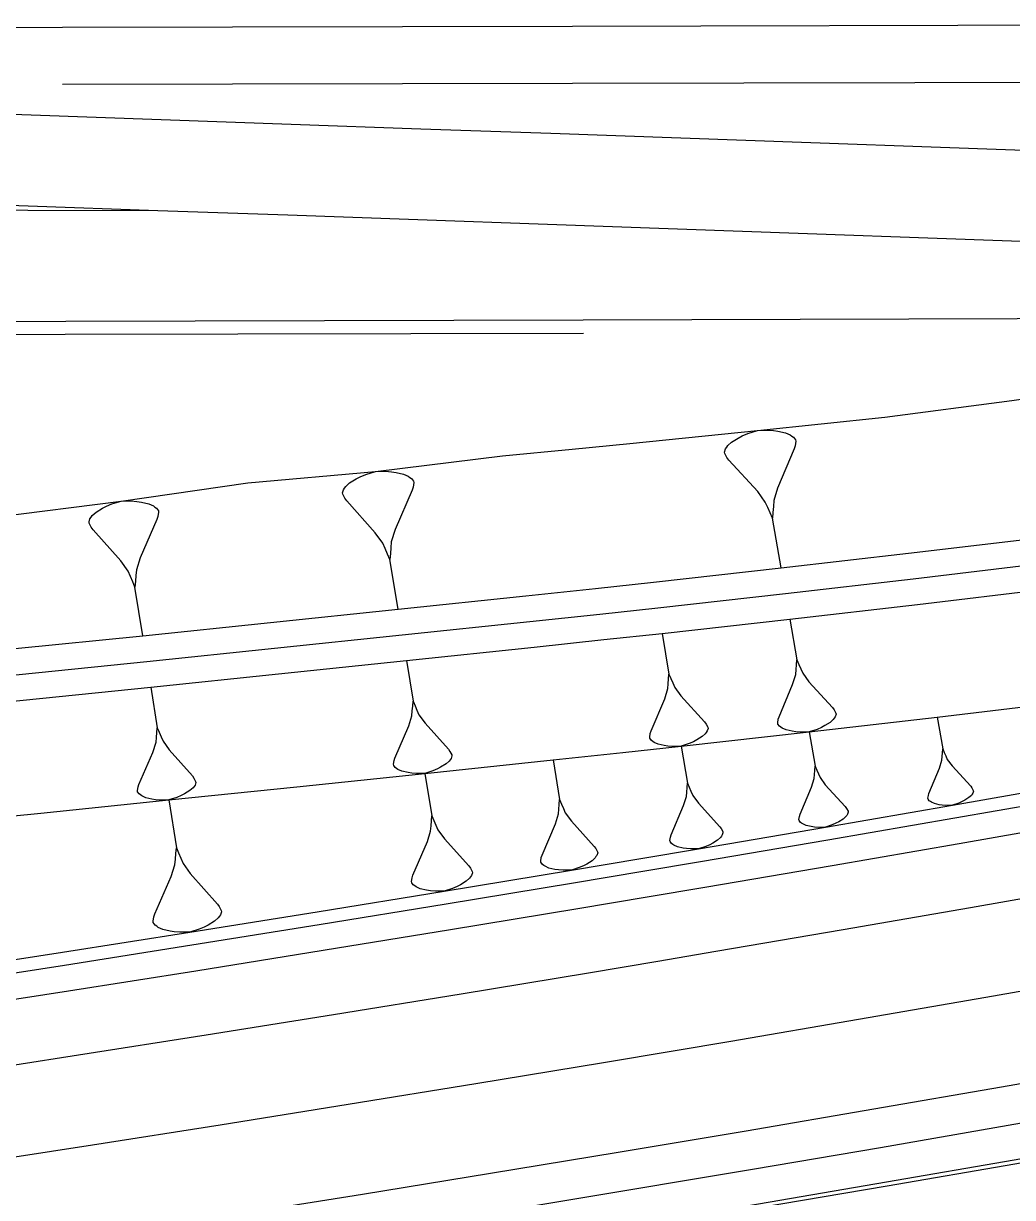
# Model space of a CAD drawing. Extents: x 389565 to 391267, y 804651 to 804848.
# Drawn here: x 390731.05 to 390769.1, y 804739.12 to 804784.28 of the extents above; entities that cross this region are included whole.
import ezdxf

# ---------------------------------------------------------------- set-up
doc = ezdxf.new("R2010")
doc.units = 0
doc.layers.get('0').update_dxf_attribs({"linetype": 'CONTINUOUS'})

msp = doc.modelspace()

# ---------------------------------------------------------------- linework, layer by layer
at = {"color": 7}
for p, q in [((390758.9135, 804768.5103), (390759.2863, 804768.6305)), ((390759.2863, 804768.6305), (390759.6777, 804768.6415)), ((390759.6777, 804768.6415), (390759.9054, 804768.6244)), ((390759.9054, 804768.6244), (390760.0786, 804768.5979)), ((390760.0786, 804768.5979), (390760.3702, 804768.5356)), ((390760.3702, 804768.5356), (390760.5527, 804768.4545)), ((390758.151, 804768.0423), (390758.296, 804768.1796)), ((390758.296, 804768.1796), (390758.5502, 804768.3356)), ((390758.5502, 804768.3356), (390758.7046, 804768.4183)), ((390758.7046, 804768.4183), (390758.9135, 804768.5103)), ((390760.5527, 804768.4545), (390760.6167, 804768.4093)), ((390760.6167, 804768.4093), (390760.6806, 804768.3641)), ((390760.6806, 804768.3641), (390760.7539, 804768.2643)), ((390760.7633, 804768.2097), (390760.7368, 804768.0366)), ((390760.7539, 804768.2643), (390760.7633, 804768.2097)), ((390758.0247, 804767.7958), (390758.0605, 804767.9144)), ((390758.0341, 804767.7412), (390758.0247, 804767.7958)), ((390758.1167, 804767.5869), (390758.0341, 804767.7412)), ((390758.0605, 804767.9144), (390758.1057, 804767.9783)), ((390758.1057, 804767.9783), (390758.151, 804768.0423)), ((390760.701, 804767.918), (390760.0618, 804766.4035)), ((390760.7368, 804768.0366), (390760.701, 804767.918)), ((390758.1901, 804767.4871), (390758.1167, 804767.5869)), ((390759.2976, 804766.2723), (390758.1901, 804767.4871)), ((390743.598, 804766.6077), (390743.8534, 804766.7618)), ((390743.8534, 804766.7618), (390744.0085, 804766.8434)), ((390744.0085, 804766.8434), (390744.2182, 804766.9339)), ((390744.2182, 804766.9339), (390744.592, 804767.0513)), ((390744.592, 804767.0513), (390744.9837, 804767.0594)), ((390744.9837, 804767.0594), (390745.2113, 804767.0405)), ((390745.2113, 804767.0405), (390745.3843, 804767.0128)), ((390745.3843, 804767.0128), (390745.6756, 804766.9482)), ((390745.6756, 804766.9482), (390745.8575, 804766.8658)), ((390745.8575, 804766.8658), (390745.9212, 804766.8201)), ((390745.9212, 804766.8201), (390745.9848, 804766.7743)), ((390745.9848, 804766.7743), (390746.0574, 804766.674)), ((390743.3237, 804766.2258), (390743.3605, 804766.3442)), ((390743.3605, 804766.3442), (390743.4062, 804766.4078)), ((390743.4062, 804766.4078), (390743.4519, 804766.4714)), ((390743.4519, 804766.4714), (390743.598, 804766.6077)), ((390746.0018, 804766.328), (390745.3511, 804764.8178)), ((390746.0386, 804766.4463), (390746.0018, 804766.328)), ((390746.0664, 804766.6193), (390746.0386, 804766.4463)), ((390746.0574, 804766.674), (390746.0664, 804766.6193)), ((390759.5909, 804765.8731), (390759.2976, 804766.2723)), ((390760.0618, 804766.4035), (390759.9185, 804765.9293)), ((390734.4512, 804765.7989), (390734.8166, 804765.9117)), ((390734.8166, 804765.9117), (390735.1989, 804765.9176)), ((390735.1989, 804765.9176), (390735.421, 804765.8981)), ((390735.421, 804765.8981), (390735.5897, 804765.8702)), ((390735.5897, 804765.8702), (390735.8737, 804765.8058)), ((390735.8737, 804765.8058), (390736.0509, 804765.7244)), ((390743.3327, 804766.1712), (390743.3237, 804766.2258)), ((390743.4143, 804766.0161), (390743.3327, 804766.1712)), ((390743.4869, 804765.9157), (390743.4143, 804766.0161)), ((390744.5857, 804764.6923), (390743.4869, 804765.9157)), ((390759.683, 804765.6642), (390759.5909, 804765.8731)), ((390759.9185, 804765.9293), (390759.9013, 804765.7016)), ((390733.6561, 804765.2894), (390733.701, 804765.3512)), ((390733.701, 804765.3512), (390733.8443, 804765.4835)), ((390733.8443, 804765.4835), (390734.0944, 804765.6327)), ((390734.0944, 804765.6327), (390734.2461, 804765.7116)), ((390734.2461, 804765.7116), (390734.4512, 804765.7989)), ((390736.0509, 804765.7244), (390736.1128, 804765.6795)), ((390736.1128, 804765.6795), (390736.1747, 804765.6345)), ((390736.1747, 804765.6345), (390736.245, 804765.5362)), ((390736.2535, 804765.4828), (390736.2255, 804765.3141)), ((390736.245, 804765.5362), (390736.2535, 804765.4828)), ((390759.7751, 804765.4552), (390759.683, 804765.6642)), ((390759.8671, 804765.2462), (390759.7751, 804765.4552)), ((390759.8842, 804765.4739), (390759.8671, 804765.2462)), ((390759.9013, 804765.7016), (390759.8842, 804765.4739)), ((390733.5747, 804765.1122), (390733.6112, 804765.2275)), ((390733.5832, 804765.0588), (390733.5747, 804765.1122)), ((390733.6621, 804764.907), (390733.5832, 804765.0588)), ((390733.6112, 804765.2275), (390733.6561, 804765.2894)), ((390733.7324, 804764.8087), (390733.6621, 804764.907)), ((390736.1891, 804765.1988), (390735.5466, 804763.728)), ((390736.2255, 804765.3141), (390736.1891, 804765.1988)), ((390760.195, 804763.3357), (390759.8671, 804765.2462)), ((390734.7989, 804763.6092), (390733.7324, 804764.8087)), ((390744.8761, 804764.2908), (390744.5857, 804764.6923)), ((390745.3511, 804764.8178), (390745.2041, 804764.3445)), ((390744.9666, 804764.081), (390744.8761, 804764.2908)), ((390745.0571, 804763.8713), (390744.9666, 804764.081)), ((390745.1853, 804764.1169), (390745.1665, 804763.8892)), ((390745.2041, 804764.3445), (390745.1853, 804764.1169)), ((390735.0804, 804763.2159), (390734.7989, 804763.6092)), ((390735.5466, 804763.728), (390735.4008, 804763.2668)), ((390745.1476, 804763.6616), (390745.0571, 804763.8713)), ((390745.1665, 804763.8892), (390745.1476, 804763.6616)), ((390745.4613, 804761.748), (390745.1476, 804763.6616)), ((390735.1677, 804763.0108), (390735.0804, 804763.2159)), ((390735.4008, 804763.2668), (390735.3814, 804763.0447)), ((390735.2551, 804762.8056), (390735.1677, 804763.0108)), ((390735.3424, 804762.6005), (390735.2551, 804762.8056)), ((390735.3619, 804762.8226), (390735.3424, 804762.6005)), ((390735.3814, 804763.0447), (390735.3619, 804762.8226)), ((390735.6392, 804760.7313), (390735.3424, 804762.6005)), ((390760.5334, 804761.3645), (390760.8019, 804759.7998)), ((390755.6183, 804760.8192), (390755.8829, 804759.2538)), ((390745.7848, 804759.7744), (390746.0417, 804758.2076)), ((390760.7739, 804759.4268), (390760.7879, 804759.6133)), ((390760.7879, 804759.6133), (390760.8019, 804759.7998)), ((390760.8019, 804759.7998), (390760.8773, 804759.6286)), ((390760.8773, 804759.6286), (390760.9527, 804759.4575)), ((390755.854, 804758.8808), (390755.8685, 804759.0673)), ((390755.8685, 804759.0673), (390755.8829, 804759.2538)), ((390755.8829, 804759.2538), (390755.9579, 804759.0824)), ((390755.9579, 804759.0824), (390756.0329, 804758.9111)), ((390760.6424, 804758.8519), (390760.7599, 804759.2403)), ((390760.7599, 804759.2403), (390760.7739, 804759.4268)), ((390760.9527, 804759.4575), (390761.0281, 804759.2863)), ((390761.0281, 804759.2863), (390761.2683, 804758.9594)), ((390735.9529, 804758.756), (390736.2019, 804757.1881)), ((390755.7211, 804758.3063), (390755.8395, 804758.6944)), ((390755.8395, 804758.6944), (390755.854, 804758.8808)), ((390756.0329, 804758.9111), (390756.1079, 804758.7397)), ((390756.1079, 804758.7397), (390756.3473, 804758.4122)), ((390760.119, 804757.6115), (390760.6424, 804758.8519)), ((390761.2683, 804758.9594), (390762.1755, 804757.9645)), ((390746.0263, 804758.0212), (390746.0417, 804758.2076)), ((390746.0417, 804758.2076), (390746.1158, 804758.0359)), ((390755.1945, 804757.0672), (390755.7211, 804758.3063)), ((390756.3473, 804758.4122), (390757.2519, 804757.415)), ((390745.9954, 804757.6485), (390746.0108, 804757.8349)), ((390746.0108, 804757.8349), (390746.0263, 804758.0212)), ((390746.1158, 804758.0359), (390746.1899, 804757.8642)), ((390746.1899, 804757.8642), (390746.264, 804757.6925)), ((390746.264, 804757.6925), (390746.5018, 804757.3637)), ((390762.1755, 804757.9645), (390762.2355, 804757.8827)), ((390762.2355, 804757.8827), (390762.3033, 804757.7563)), ((390762.3109, 804757.7116), (390762.2816, 804757.6145)), ((390762.3033, 804757.7563), (390762.3109, 804757.7116)), ((390745.3423, 804756.0245), (390745.8751, 804757.261)), ((390745.8751, 804757.261), (390745.9954, 804757.6485)), ((390746.5018, 804757.3637), (390747.4014, 804756.3621)), ((390757.2519, 804757.415), (390757.3118, 804757.3331)), ((390757.3118, 804757.3331), (390757.3792, 804757.2065)), ((390760.0679, 804757.3726), (390760.0896, 804757.5144)), ((390760.0756, 804757.3279), (390760.0679, 804757.3726)), ((390760.1356, 804757.2462), (390760.0756, 804757.3279)), ((390760.0896, 804757.5144), (390760.119, 804757.6115)), ((390760.188, 804757.2091), (390760.1356, 804757.2462)), ((390761.8805, 804757.2695), (390761.7541, 804757.2018)), ((390762.0887, 804757.3973), (390761.8805, 804757.2695)), ((390762.2075, 804757.5097), (390762.0887, 804757.3973)), ((390762.2445, 804757.5621), (390762.2075, 804757.5097)), ((390762.2816, 804757.6145), (390762.2445, 804757.5621)), ((390766.2014, 804757.5965), (390766.4142, 804756.3748)), ((390736.1528, 804756.6291), (390736.1692, 804756.8154)), ((390736.1692, 804756.8154), (390736.1855, 804757.0017)), ((390736.1855, 804757.0017), (390736.2019, 804757.1881)), ((390736.2019, 804757.1881), (390736.2751, 804757.016)), ((390736.2751, 804757.016), (390736.3484, 804756.8439)), ((390736.3484, 804756.8439), (390736.4216, 804756.6718)), ((390755.1429, 804756.8284), (390755.1649, 804756.9702)), ((390755.1504, 804756.7837), (390755.1429, 804756.8284)), ((390755.2103, 804756.7018), (390755.1504, 804756.7837)), ((390755.1649, 804756.9702), (390755.1945, 804757.0672)), ((390757.1637, 804756.8481), (390756.9552, 804756.7208)), ((390757.2828, 804756.9602), (390757.1637, 804756.8481)), ((390757.32, 804757.0125), (390757.2828, 804756.9602)), ((390757.3571, 804757.0648), (390757.32, 804757.0125)), ((390757.3867, 804757.1618), (390757.3571, 804757.0648)), ((390757.3792, 804757.2065), (390757.3867, 804757.1618)), ((390760.2404, 804757.1721), (390760.188, 804757.2091)), ((390760.3899, 804757.1057), (390760.2404, 804757.1721)), ((390760.6287, 804757.0547), (390760.3899, 804757.1057)), ((390760.7705, 804757.033), (390760.6287, 804757.0547)), ((390760.957, 804757.019), (390760.7705, 804757.033)), ((390761.2777, 804757.028), (390760.957, 804757.019)), ((390761.5829, 804757.1264), (390761.2777, 804757.028)), ((390761.2777, 804757.028), (390761.5045, 804755.7066)), ((390761.7541, 804757.2018), (390761.5829, 804757.1264)), ((390736.0305, 804756.2423), (390736.1528, 804756.6291)), ((390736.4216, 804756.6718), (390736.6577, 804756.3419)), ((390736.6577, 804756.3419), (390737.5524, 804755.3357)), ((390747.4014, 804756.3621), (390747.4609, 804756.2799)), ((390755.2626, 804756.6646), (390755.2103, 804756.7018)), ((390755.3148, 804756.6275), (390755.2626, 804756.6646)), ((390755.4641, 804756.5607), (390755.3148, 804756.6275)), ((390755.7029, 804756.5091), (390755.4641, 804756.5607)), ((390755.8446, 804756.487), (390755.7029, 804756.5091)), ((390756.0311, 804756.4725), (390755.8446, 804756.487)), ((390756.3518, 804756.4808), (390756.0311, 804756.4725)), ((390756.6573, 804756.5784), (390756.3518, 804756.4808)), ((390756.3518, 804756.4808), (390756.5925, 804755.0565)), ((390756.8286, 804756.6534), (390756.6573, 804756.5784)), ((390756.9552, 804756.7208), (390756.8286, 804756.6534)), ((390766.4036, 804756.2291), (390766.4142, 804756.3748)), ((390766.4142, 804756.3748), (390766.4734, 804756.2412)), ((390735.4916, 804755.0085), (390736.0305, 804756.2423)), ((390745.2895, 804755.786), (390745.3122, 804755.9277)), ((390745.3122, 804755.9277), (390745.3423, 804756.0245)), ((390747.43, 804755.9071), (390747.3104, 804755.7955)), ((390747.4675, 804755.9592), (390747.43, 804755.9071)), ((390747.4609, 804756.2799), (390747.5276, 804756.1529)), ((390747.5049, 804756.0113), (390747.4675, 804755.9592)), ((390747.535, 804756.1082), (390747.5049, 804756.0113)), ((390747.5276, 804756.1529), (390747.535, 804756.1082)), ((390751.4241, 804755.9526), (390751.6788, 804754.4229)), ((390766.2915, 804755.6341), (390766.3824, 804755.9377)), ((390766.3824, 804755.9377), (390766.393, 804756.0834)), ((390766.393, 804756.0834), (390766.4036, 804756.2291)), ((390766.4734, 804756.2412), (390766.5326, 804756.1077)), ((390766.5326, 804756.1077), (390766.5919, 804755.9742)), ((390766.5919, 804755.9742), (390766.7801, 804755.7192)), ((390745.2968, 804755.7413), (390745.2895, 804755.786)), ((390745.3563, 804755.6591), (390745.2968, 804755.7413)), ((390745.4084, 804755.6216), (390745.3563, 804755.6591)), ((390745.4605, 804755.5842), (390745.4084, 804755.6216)), ((390745.6094, 804755.5167), (390745.4605, 804755.5842)), ((390745.8479, 804755.4639), (390745.6094, 804755.5167)), ((390745.9895, 804755.4411), (390745.8479, 804755.4639)), ((390746.1759, 804755.4257), (390745.9895, 804755.4411)), ((390746.4966, 804755.4323), (390746.1759, 804755.4257)), ((390746.8026, 804755.5284), (390746.4966, 804755.4323)), ((390746.4966, 804755.4323), (390746.7644, 804753.7988)), ((390746.9743, 804755.6026), (390746.8026, 804755.5284)), ((390747.1013, 804755.6693), (390746.9743, 804755.6026)), ((390747.3104, 804755.7955), (390747.1013, 804755.6693)), ((390761.4808, 804755.3916), (390761.4926, 804755.5491)), ((390761.4926, 804755.5491), (390761.5045, 804755.7066)), ((390761.5045, 804755.7066), (390761.5681, 804755.5621)), ((390761.5681, 804755.5621), (390761.6318, 804755.4175)), ((390761.6318, 804755.4175), (390761.6955, 804755.273)), ((390765.885, 804754.6642), (390766.2915, 804755.6341)), ((390766.7801, 804755.7192), (390767.4906, 804754.9439)), ((390735.461, 804754.9117), (390735.4916, 804755.0085)), ((390737.5524, 804755.3357), (390737.6114, 804755.2532)), ((390737.6114, 804755.2532), (390737.6775, 804755.1259)), ((390737.6541, 804754.9844), (390737.6164, 804754.9325)), ((390737.6846, 804755.0811), (390737.6541, 804754.9844)), ((390737.6775, 804755.1259), (390737.6846, 804755.0811)), ((390756.5794, 804754.8868), (390756.5925, 804755.0565)), ((390756.5925, 804755.0565), (390756.6608, 804754.9006)), ((390761.3698, 804754.9062), (390761.469, 804755.2341)), ((390761.469, 804755.2341), (390761.4808, 804755.3916)), ((390761.6955, 804755.273), (390761.8983, 804754.9969)), ((390761.8983, 804754.9969), (390762.6644, 804754.1568)), ((390735.4376, 804754.7702), (390735.461, 804754.9117)), ((390735.4447, 804754.7254), (390735.4376, 804754.7702)), ((390735.5037, 804754.6429), (390735.4447, 804754.7254)), ((390735.5556, 804754.6053), (390735.5037, 804754.6429)), ((390735.6075, 804754.5676), (390735.5556, 804754.6053)), ((390735.7562, 804754.4993), (390735.6075, 804754.5676)), ((390737.1215, 804754.5783), (390736.9494, 804754.5051)), ((390737.2488, 804754.6445), (390737.1215, 804754.5783)), ((390737.4585, 804754.7696), (390737.2488, 804754.6445)), ((390737.5787, 804754.8806), (390737.4585, 804754.7696)), ((390737.6164, 804754.9325), (390737.5787, 804754.8806)), ((390756.4453, 804754.1944), (390756.553, 804754.5475)), ((390756.553, 804754.5475), (390756.5662, 804754.7171)), ((390756.5662, 804754.7171), (390756.5794, 804754.8868)), ((390756.6608, 804754.9006), (390756.729, 804754.7447)), ((390756.729, 804754.7447), (390756.7972, 804754.5888)), ((390756.7972, 804754.5888), (390757.015, 804754.2907)), ((390760.9277, 804753.8587), (390761.3698, 804754.9062)), ((390765.8456, 804754.4775), (390765.8623, 804754.5883)), ((390765.8623, 804754.5883), (390765.885, 804754.6642)), ((390767.5165, 804754.5888), (390767.424, 804754.5007)), ((390767.4906, 804754.9439), (390767.5377, 804754.8802)), ((390767.5454, 804754.6298), (390767.5165, 804754.5888)), ((390767.5377, 804754.8802), (390767.5909, 804754.7815)), ((390767.5742, 804754.6707), (390767.5454, 804754.6298)), ((390767.5969, 804754.7466), (390767.5742, 804754.6707)), ((390767.5909, 804754.7815), (390767.5969, 804754.7466)), ((390735.9944, 804754.4453), (390735.7562, 804754.4993)), ((390736.1359, 804754.4218), (390735.9944, 804754.4453)), ((390736.3222, 804754.4055), (390736.1359, 804754.4218)), ((390736.6429, 804754.4105), (390736.3222, 804754.4055)), ((390736.9494, 804754.5051), (390736.6429, 804754.4105)), ((390736.6429, 804754.4105), (390736.9343, 804752.5757)), ((390751.6496, 804754.0587), (390751.6642, 804754.2408)), ((390751.6642, 804754.2408), (390751.6788, 804754.4229)), ((390751.6788, 804754.4229), (390751.7516, 804754.2554)), ((390751.7516, 804754.2554), (390751.8244, 804754.0878)), ((390751.8244, 804754.0878), (390751.8972, 804753.9203)), ((390755.9662, 804753.067), (390756.4453, 804754.1944)), ((390757.015, 804754.2907), (390757.8381, 804753.3835)), ((390762.6644, 804754.1568), (390762.7151, 804754.0877)), ((390762.7151, 804754.0877), (390762.7723, 804753.981)), ((390765.8517, 804754.4426), (390765.8456, 804754.4775)), ((390765.8987, 804754.3789), (390765.8517, 804754.4426)), ((390765.9397, 804754.35), (390765.8987, 804754.3789)), ((390765.9807, 804754.3212), (390765.9397, 804754.35)), ((390766.0976, 804754.2696), (390765.9807, 804754.3212)), ((390766.2843, 804754.2302), (390766.0976, 804754.2696)), ((390766.3951, 804754.2136), (390766.2843, 804754.2302)), ((390766.5408, 804754.203), (390766.3951, 804754.2136)), ((390766.7912, 804754.2107), (390766.5408, 804754.203)), ((390767.0295, 804754.2881), (390766.7912, 804754.2107)), ((390767.163, 804754.3474), (390767.0295, 804754.2881)), ((390767.2616, 804754.4005), (390767.163, 804754.3474)), ((390767.424, 804754.5007), (390767.2616, 804754.4005)), ((390746.7483, 804753.6044), (390746.7644, 804753.7988)), ((390746.7644, 804753.7988), (390746.8417, 804753.6197)), ((390746.8417, 804753.6197), (390746.9189, 804753.4407)), ((390751.5184, 804753.4978), (390751.635, 804753.8766)), ((390751.635, 804753.8766), (390751.6496, 804754.0587)), ((390751.8972, 804753.9203), (390752.1303, 804753.5997)), ((390760.8846, 804753.657), (390760.9029, 804753.7767)), ((390760.8911, 804753.6192), (390760.8846, 804753.657)), ((390760.9418, 804753.5502), (390760.8911, 804753.6192)), ((390760.9029, 804753.7767), (390760.9277, 804753.8587)), ((390762.5911, 804753.6778), (390762.4153, 804753.5699)), ((390762.6914, 804753.7728), (390762.5911, 804753.6778)), ((390762.7227, 804753.817), (390762.6914, 804753.7728)), ((390762.7539, 804753.8612), (390762.7227, 804753.817)), ((390762.7787, 804753.9432), (390762.7539, 804753.8612)), ((390762.7723, 804753.981), (390762.7787, 804753.9432)), ((390746.5907, 804752.8118), (390746.7162, 804753.2157)), ((390746.7162, 804753.2157), (390746.7323, 804753.4101)), ((390746.7323, 804753.4101), (390746.7483, 804753.6044)), ((390746.9189, 804753.4407), (390746.9962, 804753.2616)), ((390746.9962, 804753.2616), (390747.2441, 804752.9189)), ((390751.001, 804752.2888), (390751.5184, 804753.4978)), ((390752.1303, 804753.5997), (390753.0115, 804752.6235)), ((390757.8381, 804753.3835), (390757.8926, 804753.3089)), ((390757.8926, 804753.3089), (390757.9539, 804753.1937)), ((390757.9539, 804753.1937), (390757.9608, 804753.1531)), ((390760.986, 804753.5189), (390760.9418, 804753.5502)), ((390761.0303, 804753.4876), (390760.986, 804753.5189)), ((390761.1565, 804753.4316), (390761.0303, 804753.4876)), ((390761.3582, 804753.3885), (390761.1565, 804753.4316)), ((390761.478, 804753.3702), (390761.3582, 804753.3885)), ((390761.6354, 804753.3583), (390761.478, 804753.3702)), ((390761.9062, 804753.3659), (390761.6354, 804753.3583)), ((390762.164, 804753.449), (390761.9062, 804753.3659)), ((390762.3085, 804753.5127), (390762.164, 804753.449)), ((390762.4153, 804753.5699), (390762.3085, 804753.5127)), ((390746.0352, 804751.5225), (390746.5907, 804752.8118)), ((390747.2441, 804752.9189), (390748.1821, 804751.8745)), ((390755.9192, 804752.8498), (390755.9392, 804752.9787)), ((390755.9261, 804752.8091), (390755.9192, 804752.8498)), ((390755.9805, 804752.7346), (390755.9261, 804752.8091)), ((390755.9392, 804752.9787), (390755.9662, 804753.067)), ((390756.0281, 804752.7007), (390755.9805, 804752.7346)), ((390757.5682, 804752.7518), (390757.453, 804752.6905)), ((390757.7579, 804752.8676), (390757.5682, 804752.7518)), ((390757.8662, 804752.9696), (390757.7579, 804752.8676)), ((390757.9, 804753.0172), (390757.8662, 804752.9696)), ((390757.9338, 804753.0648), (390757.9, 804753.0172)), ((390757.9608, 804753.1531), (390757.9338, 804753.0648)), ((390736.896, 804752.1397), (390736.9151, 804752.3577)), ((390736.9151, 804752.3577), (390736.9343, 804752.5757)), ((390736.9343, 804752.5757), (390737.02, 804752.3744)), ((390737.02, 804752.3744), (390737.1057, 804752.173)), ((390750.9718, 804752.1941), (390751.001, 804752.2888)), ((390753.0115, 804752.6235), (390753.0697, 804752.5434)), ((390753.0697, 804752.5434), (390753.1353, 804752.4195)), ((390753.1134, 804752.2811), (390753.077, 804752.2301)), ((390753.1425, 804752.3758), (390753.1134, 804752.2811)), ((390753.1353, 804752.4195), (390753.1425, 804752.3758)), ((390756.0757, 804752.6669), (390756.0281, 804752.7007)), ((390756.2115, 804752.6062), (390756.0757, 804752.6669)), ((390756.4287, 804752.5592), (390756.2115, 804752.6062)), ((390756.5577, 804752.5391), (390756.4287, 804752.5592)), ((390756.7274, 804752.526), (390756.5577, 804752.5391)), ((390757.0191, 804752.5334), (390756.7274, 804752.526)), ((390757.2971, 804752.6223), (390757.0191, 804752.5334)), ((390757.453, 804752.6905), (390757.2971, 804752.6223)), ((390736.7338, 804751.469), (390736.8769, 804751.9217)), ((390736.8769, 804751.9217), (390736.896, 804752.1397)), ((390737.1057, 804752.173), (390737.1914, 804751.9717)), ((390737.1914, 804751.9717), (390737.4677, 804751.5856)), ((390748.1821, 804751.8745), (390748.2441, 804751.7888)), ((390750.95, 804752.0557), (390750.9718, 804752.1941)), ((390750.9572, 804752.012), (390750.95, 804752.0557)), ((390751.0155, 804751.9318), (390750.9572, 804752.012)), ((390751.0665, 804751.8954), (390751.0155, 804751.9318)), ((390751.1175, 804751.859), (390751.0665, 804751.8954)), ((390751.2631, 804751.7934), (390751.1175, 804751.859)), ((390752.4286, 804751.8078), (390752.1299, 804751.7131)), ((390752.5962, 804751.8806), (390752.4286, 804751.8078)), ((390752.72, 804751.9461), (390752.5962, 804751.8806)), ((390752.924, 804752.0699), (390752.72, 804751.9461)), ((390753.0405, 804752.1792), (390752.924, 804752.0699)), ((390753.077, 804752.2301), (390753.0405, 804752.1792)), ((390736.1032, 804750.0253), (390736.7338, 804751.469)), ((390737.4677, 804751.5856), (390738.5145, 804750.4082)), ((390745.9801, 804751.2739), (390746.0038, 804751.4215)), ((390746.0038, 804751.4215), (390746.0352, 804751.5225)), ((390748.212, 804751.4001), (390748.0873, 804751.2838)), ((390748.251, 804751.4544), (390748.212, 804751.4001)), ((390748.2441, 804751.7888), (390748.3137, 804751.6564)), ((390748.29, 804751.5087), (390748.251, 804751.4544)), ((390748.3214, 804751.6097), (390748.29, 804751.5087)), ((390748.3137, 804751.6564), (390748.3214, 804751.6097)), ((390751.4962, 804751.7424), (390751.2631, 804751.7934)), ((390751.6346, 804751.7205), (390751.4962, 804751.7424)), ((390751.8167, 804751.7059), (390751.6346, 804751.7205)), ((390752.1299, 804751.7131), (390751.8167, 804751.7059)), ((390745.9878, 804751.2272), (390745.9801, 804751.2739)), ((390746.0497, 804751.1415), (390745.9878, 804751.2272)), ((390746.1041, 804751.1025), (390746.0497, 804751.1415)), ((390746.1584, 804751.0635), (390746.1041, 804751.1025)), ((390746.3137, 804750.9931), (390746.1584, 804751.0635)), ((390746.5624, 804750.938), (390746.3137, 804750.9931)), ((390746.71, 804750.9142), (390746.5624, 804750.938)), ((390746.9044, 804750.8982), (390746.71, 804750.9142)), ((390747.2387, 804750.9051), (390746.9044, 804750.8982)), ((390747.5578, 804751.0053), (390747.2387, 804750.9051)), ((390747.7368, 804751.0826), (390747.5578, 804751.0053)), ((390747.8692, 804751.1522), (390747.7368, 804751.0826)), ((390748.0873, 804751.2838), (390747.8692, 804751.1522)), ((390736.0674, 804749.9122), (390736.1032, 804750.0253)), ((390738.5145, 804750.4082), (390738.5836, 804750.3117)), ((390738.5836, 804750.3117), (390738.661, 804750.1628)), ((390738.6335, 804749.9972), (390738.5895, 804749.9365)), ((390738.6693, 804750.1104), (390738.6335, 804749.9972)), ((390738.661, 804750.1628), (390738.6693, 804750.1104)), ((390736.0399, 804749.7466), (390736.0674, 804749.9122)), ((390736.0483, 804749.6942), (390736.0399, 804749.7466)), ((390736.1173, 804749.5976), (390736.0483, 804749.6942)), ((390736.1781, 804749.5535), (390736.1173, 804749.5976)), ((390736.2388, 804749.5094), (390736.1781, 804749.5535)), ((390738.1593, 804749.5994), (390738.0103, 804749.522)), ((390738.4047, 804749.7459), (390738.1593, 804749.5994)), ((390738.5454, 804749.8757), (390738.4047, 804749.7459)), ((390738.5895, 804749.9365), (390738.5454, 804749.8757)), ((390736.4127, 804749.4296), (390736.2388, 804749.5094)), ((390736.6915, 804749.3664), (390736.4127, 804749.4296)), ((390736.8571, 804749.3389), (390736.6915, 804749.3664)), ((390737.0751, 804749.3198), (390736.8571, 804749.3389)), ((390737.4504, 804749.3256), (390737.0751, 804749.3198)), ((390737.809, 804749.4363), (390737.4504, 804749.3256)), ((390738.0103, 804749.522), (390737.809, 804749.4363))]:
    msp.add_line(p, q, dxfattribs=at)
at = {"color": 2, "linetype": 'CONTINUOUS'}
for points in [[(390700, 804784.0256), (390712.138, 804784.06), (390732.549, 804784.144), (390752.173, 804784.184), (390771.934, 804784.225), (390792.073, 804784.272), (390800, 804784.2823)], [(390700, 804742.2316), (390703.3407, 804742.6981), (390708.2525, 804743.3964), (390713.1626, 804744.1071), (390718.0709, 804744.83), (390722.9774, 804745.5651), (390727.882, 804746.3126), (390732.7848, 804747.0722), (390737.6856, 804747.8442), (390742.5845, 804748.6284), (390747.4814, 804749.4248), (390752.3763, 804750.2335), (390755.0471, 804750.68), (390757.2691, 804751.0544), (390762.1599, 804751.8875), (390767.0486, 804752.7329), (390771.9352, 804753.5905), (390776.8196, 804754.4603), (390781.7018, 804755.3423), (390786.5818, 804756.2365), (390791.4596, 804757.1429), (390796.335, 804758.0615), (390800, 804758.7615)], [(390700, 804731.1249), (390704.8754, 804731.8057), (390709.8145, 804732.5079), (390714.7518, 804733.2225), (390719.6873, 804733.9494), (390724.621, 804734.6886), (390729.5528, 804735.4402), (390734.4827, 804736.2041), (390739.4107, 804736.9803), (390744.3368, 804737.7688), (390749.2608, 804738.5697), (390754.1828, 804739.3829), (390756.8685, 804739.8319), (390759.1028, 804740.2083), (390764.0207, 804741.0461), (390768.9365, 804741.8961), (390773.8502, 804742.7585), (390778.7616, 804743.6331), (390783.6709, 804744.52), (390788.578, 804745.4191), (390793.4828, 804746.3306), (390798.3853, 804747.2543), (390800, 804747.5627)]]:
    msp.add_lwpolyline(points, dxfattribs=at)
at = {"color": 7, "linetype": 'CONTINUOUS'}
for points in [[(390732.5557, 804781.944), (390752.1775, 804781.984), (390771.9388, 804782.025), (390792.077, 804782.072), (390800, 804782.0823)], [(390700, 804781.6754), (390701.2825, 804781.6669), (390706.3123, 804781.5899), (390711.3412, 804781.4691), (390715.6, 804781.3327), (390716.3643, 804781.3055), (390721.3611, 804781.127), (390726.3579, 804780.9486), (390731.3547, 804780.7702), (390736.3516, 804780.5917), (390741.3484, 804780.4133), (390746.3452, 804780.2349), (390751.342, 804780.0565), (390756.3388, 804779.878), (390761.3356, 804779.6996), (390766.3325, 804779.5212), (390771.3293, 804779.3428), (390776.3261, 804779.1643), (390781.3229, 804778.9859), (390786.3197, 804778.8075)], [(390700, 804776.9676), (390701.2313, 804777.0005), (390706.2239, 804777.0907), (390711.2185, 804777.1375), (390715.4504, 804777.1433), (390716.2156, 804777.1414), (390721.2184, 804777.1296), (390726.2211, 804777.1177), (390731.2239, 804777.1058), (390736.2267, 804777.094)], [(390736.2267, 804777.094), (390741.2235, 804776.9155), (390746.2203, 804776.7371), (390751.2171, 804776.5587), (390756.2139, 804776.3803), (390761.2107, 804776.2018), (390766.2076, 804776.0234), (390771.2044, 804775.845), (390776.2012, 804775.6666), (390781.198, 804775.4881), (390786.1948, 804775.3097), (390791.1916, 804775.1313), (390796.1884, 804774.9529), (390800, 804774.8168)], [(390700, 804762.3516), (390700.5619, 804762.4198), (390705.4381, 804763.0157), (390710.3389, 804763.4471), (390715.2621, 804763.7371), (390720.1633, 804764.1875), (390725.0507, 804764.7373), (390729.9381, 804765.2933), (390734.8166, 804765.9117), (390739.6821, 804766.6159), (390744.592, 804767.0513), (390749.4772, 804767.6462), (390752.1549, 804767.9067), (390754.3829, 804768.1265), (390759.2863, 804768.6305), (390764.1907, 804769.138), (390769.0736, 804769.7769), (390773.947, 804770.4758), (390778.8456, 804771.0404), (390783.7821, 804771.4086), (390788.7129, 804771.8218)], [(390700, 804756.2466), (390701.4132, 804756.3778), (390706.324, 804756.8401), (390711.2352, 804757.3085), (390716.1466, 804757.7832), (390721.0584, 804758.264), (390725.9706, 804758.751), (390730.8831, 804759.2442), (390735.796, 804759.7437), (390740.7093, 804760.2493), (390745.6231, 804760.7612), (390750.5372, 804761.2793), (390753.2197, 804761.5647), (390755.4516, 804761.8052), (390760.3642, 804762.3501), (390765.2746, 804762.9163), (390770.1827, 804763.5038), (390775.0883, 804764.1125), (390779.9915, 804764.7425), (390784.892, 804765.3936), (390789.7899, 804766.066)], [(390700, 804755.2433), (390701.5527, 804755.3876), (390706.466, 804755.8502), (390711.3796, 804756.319), (390716.2936, 804756.794), (390721.2079, 804757.2752), (390726.1225, 804757.7626), (390731.0375, 804758.2562), (390735.9529, 804758.756), (390740.8686, 804759.2621), (390745.7848, 804759.7744), (390750.7015, 804760.2929), (390753.3852, 804760.5785), (390755.6183, 804760.8192), (390760.5334, 804761.3645), (390765.4462, 804761.9312), (390770.3567, 804762.5191), (390775.2649, 804763.1282), (390780.1705, 804763.7586), (390785.0735, 804764.4102), (390789.9738, 804765.083)], [(390700, 804750.8291), (390702.1666, 804751.0306), (390707.0908, 804751.4948), (390712.0153, 804751.9652), (390716.9401, 804752.4418), (390721.8653, 804752.9246), (390726.7908, 804753.4137), (390731.7167, 804753.909), (390736.6429, 804754.4105), (390741.5696, 804754.9183), (390746.4966, 804755.4323), (390751.4241, 804755.9526), (390754.1138, 804756.2393), (390756.3518, 804756.4808), (390761.2777, 804757.028), (390766.2014, 804757.5965), (390771.1227, 804758.1863), (390776.0417, 804758.7973), (390780.9581, 804759.4297), (390785.872, 804760.0833), (390790.7831, 804760.7581)], [(390700, 804739.7074), (390703.6895, 804740.2225), (390708.6075, 804740.9218), (390713.5238, 804741.6333), (390718.4383, 804742.3571), (390723.351, 804743.0932), (390728.2618, 804743.8416), (390733.1707, 804744.6022), (390738.0777, 804745.3751), (390742.9827, 804746.1603), (390747.8858, 804746.9577), (390752.7869, 804747.7674), (390755.4611, 804748.2146), (390757.6859, 804748.5894), (390762.5828, 804749.4236), (390767.4777, 804750.27), (390772.3704, 804751.1287), (390777.261, 804751.9996), (390782.1494, 804752.8827), (390787.0355, 804753.778), (390791.9194, 804754.6856), (390796.801, 804755.6053), (390800, 804756.2163)], [(390700, 804736.1734), (390704.1778, 804736.7568), (390709.1045, 804737.4572), (390714.0295, 804738.17), (390718.9526, 804738.8951), (390723.8739, 804739.6325), (390728.7934, 804740.3822), (390733.7109, 804741.1442), (390738.6266, 804741.9184), (390743.5403, 804742.705), (390748.452, 804743.5038), (390753.3617, 804744.315), (390756.0406, 804744.7629), (390758.2693, 804745.1384), (390763.1749, 804745.974), (390768.0784, 804746.8219), (390772.9797, 804747.6821), (390777.8789, 804748.5545), (390782.7759, 804749.4392), (390787.6706, 804750.3361), (390792.5631, 804751.2453), (390797.4533, 804752.1667), (390800, 804752.6531)], [(390700, 804732.6395), (390704.6662, 804733.291), (390709.6015, 804733.9927), (390714.5351, 804734.7067), (390719.4669, 804735.4331), (390724.3969, 804736.1718), (390729.325, 804736.9228), (390734.2512, 804737.6861), (390739.1755, 804738.4617), (390744.0978, 804739.2497), (390749.0182, 804740.0499), (390753.9365, 804740.8625), (390756.6201, 804741.3112), (390758.8528, 804741.6873), (390763.767, 804742.5245), (390768.6791, 804743.3739), (390773.589, 804744.2356), (390778.4968, 804745.1095), (390783.4024, 804745.9958), (390788.3058, 804746.8942), (390793.2069, 804747.805), (390798.1057, 804748.728), (390800, 804749.0898)]]:
    msp.add_lwpolyline(points, dxfattribs=at)
at = {"color": 3, "linetype": 'CONTINUOUS'}
msp.add_lwpolyline([(390700, 804778.1754), (390701.2441, 804778.1671), (390706.2435, 804778.0905), (390711.2421, 804777.9705), (390715.4751, 804777.835), (390716.2394, 804777.8077), (390721.2362, 804777.6293), (390726.233, 804777.4508), (390731.2298, 804777.2724), (390736.2267, 804777.094), (390741.2235, 804776.9155), (390746.2203, 804776.7371), (390751.2171, 804776.5587), (390756.2139, 804776.3803), (390761.2107, 804776.2018), (390766.2076, 804776.0234), (390771.2044, 804775.845), (390776.2012, 804775.6666), (390781.198, 804775.4881), (390786.1948, 804775.3097), (390791.1916, 804775.1313), (390796.1884, 804774.9529), (390800, 804774.8168)], dxfattribs=at)
at = {"color": 252, "linetype": 'CONTINUOUS'}
for points in [[(390700, 804772.7401), (390712.965, 804772.799), (390732.677, 804772.828), (390752.588, 804772.881), (390773.463, 804772.947)], [(390700, 804772.2162), (390712.975, 804772.263), (390732.656, 804772.326), (390752.592, 804772.371)]]:
    msp.add_lwpolyline(points, dxfattribs=at)
at = {"color": 1, "linetype": 'CONTINUOUS'}
for points in [[(390700, 804757.2498), (390701.2737, 804757.368), (390706.182, 804757.83), (390711.0907, 804758.2981), (390715.9997, 804758.7723), (390720.909, 804759.2528), (390725.8187, 804759.7394), (390730.7288, 804760.2322), (390735.6392, 804760.7313), (390740.5501, 804761.2365), (390745.4613, 804761.748), (390750.373, 804762.2657), (390753.0541, 804762.5509), (390755.2849, 804762.7912), (390760.195, 804763.3357), (390765.103, 804763.9015), (390770.0086, 804764.4885), (390774.9118, 804765.0968), (390779.8125, 804765.7263), (390784.7106, 804766.377), (390789.606, 804767.0489)], [(390700, 804743.7462), (390703.1314, 804744.1834), (390708.0395, 804744.8812), (390712.9459, 804745.5913), (390717.8505, 804746.3137), (390722.7533, 804747.0483), (390727.6542, 804747.7952), (390732.5532, 804748.5543), (390737.4504, 804749.3256), (390742.3455, 804750.1092), (390747.2387, 804750.9051), (390752.1299, 804751.7131), (390754.7988, 804752.1593), (390757.0191, 804752.5334), (390761.9062, 804753.3659), (390766.7912, 804754.2107), (390771.6741, 804755.0676), (390776.5548, 804755.9367), (390781.4333, 804756.8181), (390786.3096, 804757.7116), (390791.1837, 804758.6173), (390796.0555, 804759.5352), (390800, 804761.1466)], [(390700, 804743.2413), (390703.2012, 804743.6883), (390708.1105, 804744.3863), (390713.0182, 804745.0966), (390717.924, 804745.8191), (390722.828, 804746.5539), (390727.7301, 804747.301), (390732.6304, 804748.0603), (390737.5288, 804748.8318), (390742.4252, 804749.6156), (390747.3196, 804750.4116), (390752.2121, 804751.2199), (390754.8816, 804751.6662), (390757.1024, 804752.0404), (390761.9908, 804752.8731), (390766.877, 804753.7181), (390771.7611, 804754.5752), (390776.6431, 804755.4446), (390781.5228, 804756.3262), (390786.4004, 804757.2199), (390791.2756, 804758.1259), (390796.1487, 804759.044)], [(390700, 804729.7622), (390700.1196, 804729.7786), (390705.0638, 804730.4689), (390710.0062, 804731.1716), (390714.9469, 804731.8866), (390719.8857, 804732.614), (390724.8227, 804733.3538), (390729.7579, 804734.1058), (390734.6911, 804734.8703), (390739.6224, 804735.647), (390744.5518, 804736.4361), (390749.4792, 804737.2375), (390754.4045, 804738.0512), (390757.092, 804738.5005), (390759.3279, 804738.8772), (390764.2491, 804739.7155), (390769.1682, 804740.5662), (390774.0852, 804741.4291), (390779, 804742.3043), (390783.9126, 804743.1918), (390788.823, 804744.0916), (390793.7311, 804745.0036), (390798.6369, 804745.9279), (390800, 804746.1883)], [(390700, 804729.6108), (390700.1402, 804729.63), (390705.0847, 804730.3204), (390710.0275, 804731.0231), (390714.9685, 804731.7382), (390719.9077, 804732.4657), (390724.8451, 804733.2055), (390729.7806, 804733.9576), (390734.7143, 804734.7221), (390739.646, 804735.4989), (390744.5757, 804736.288), (390749.5035, 804737.0895), (390754.4292, 804737.9032), (390757.1169, 804738.3526), (390759.3529, 804738.7293), (390764.2745, 804739.5677), (390769.194, 804740.4184), (390774.1113, 804741.2814), (390779.0265, 804742.1566), (390783.9394, 804743.0442), (390788.8502, 804743.9441), (390793.7587, 804744.8562), (390798.6648, 804745.7806), (390800, 804746.0356)]]:
    msp.add_lwpolyline(points, dxfattribs=at)

doc.saveas('drawing.dxf')
